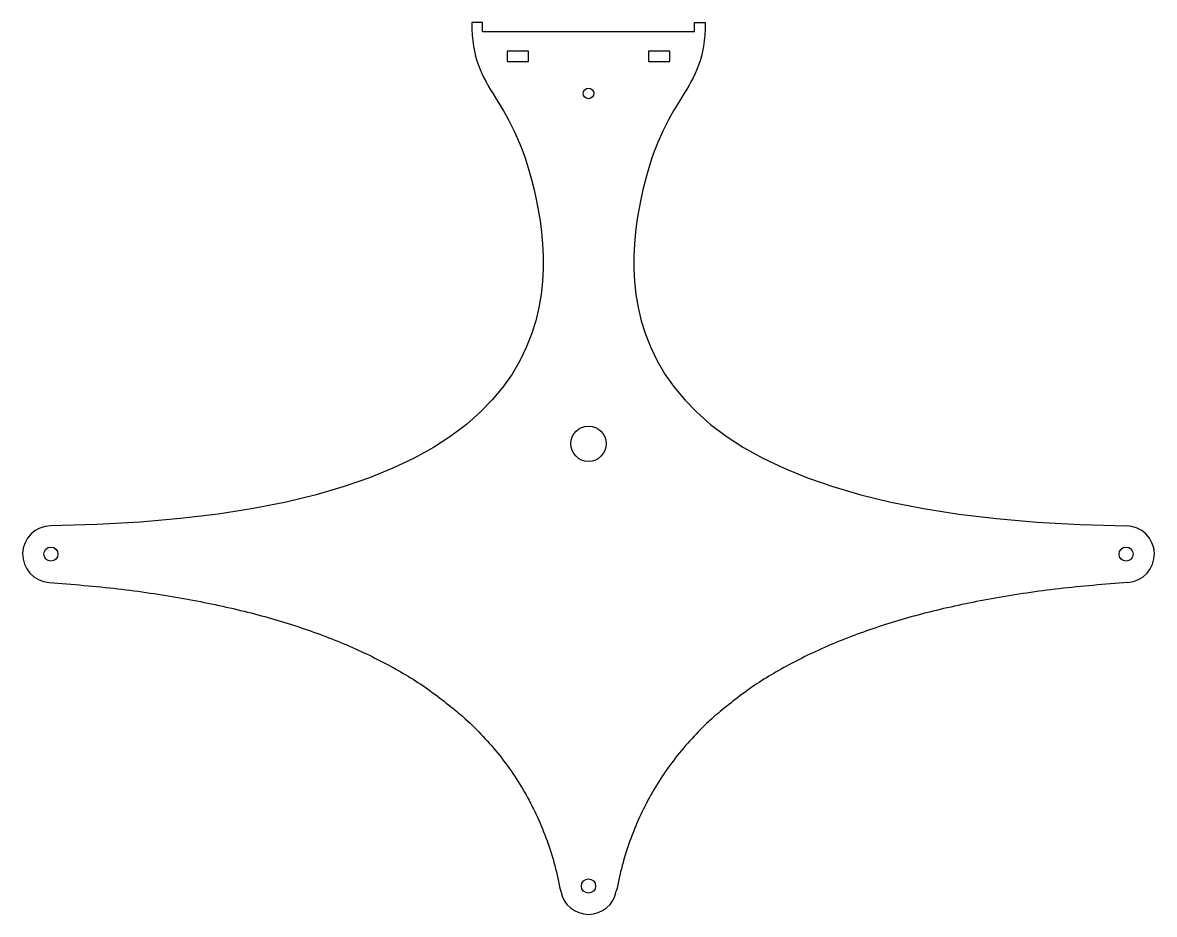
# Model space of a CAD drawing. Header units: millimetres. Extents: x -160 to 160, y -102 to 150.
import ezdxf

# ---------------------------------------------------------------- set-up
doc = ezdxf.new("R2010")
doc.units = ezdxf.units.MM
doc.layers.add('Sketch008', color=7, linetype='CONTINUOUS')

msp = doc.modelspace()

# ---------------------------------------------------------------- linework, layer by layer
at = {"layer": 'Sketch008'}
for p, q in [((-29.99, 150.21), (-33.01, 150.21)), ((-29.99, 147.7), (-29.99, 150.21)), ((-29.99, 147.7), (29.99, 147.7)), ((29.99, 147.7), (29.99, 150.21)), ((29.99, 150.21), (33.01, 150.21)), ((-17.01, 142.19), (-22.99, 142.19)), ((-22.99, 142.19), (-22.99, 139.21)), ((-17.01, 139.21), (-17.01, 142.19)), ((22.99, 142.19), (17.01, 142.19)), ((17.01, 142.19), (17.01, 139.21)), ((22.99, 139.21), (22.99, 142.19)), ((-22.99, 139.21), (-17.01, 139.21)), ((17.01, 139.21), (22.99, 139.21))]:
    msp.add_line(p, q, dxfattribs=at)
for centre, radius in [((0, 130.2), 1.5), ((0, 31.2), 4.99), ((-152, 0), 1.99), ((152, 0), 1.99), ((0, -93.8), 2.01)]:
    msp.add_circle(centre, radius, dxfattribs=at)
for centre, start, end in [((-152, 0), 90.8323, -93.9256), ((152, 0), -86.0744, 89.1677), ((0, -93.8), -169.2802, -10.7198)]:
    msp.add_arc(centre, 8.01, start, end, dxfattribs=at)
for points in [[(-33.01, 150.21), (-33.21, 130.22), (-20.97, 130.22), (-14.76, 100.19), (-8.54, 70.16), (-8.35, 10.1), (-152.12, 8.01)], [(33.01, 150.21), (33.21, 130.22), (20.97, 130.22), (14.76, 100.19), (8.54, 70.16), (8.35, 10.1), (152.12, 8.01)]]:
    msp.add_open_spline(points, degree=3, knots=[0, 0, 0, 0, 0.5, 0.5, 0.5, 1, 1, 1, 1], dxfattribs=at)
for points in [[(-152.55, -7.99), (-22.71, -16.9), (-7.87, -95.29)], [(152.55, -7.99), (22.71, -16.9), (7.87, -95.29)]]:
    msp.add_open_spline(points, degree=2, dxfattribs=at)

doc.saveas('drawing.dxf')
